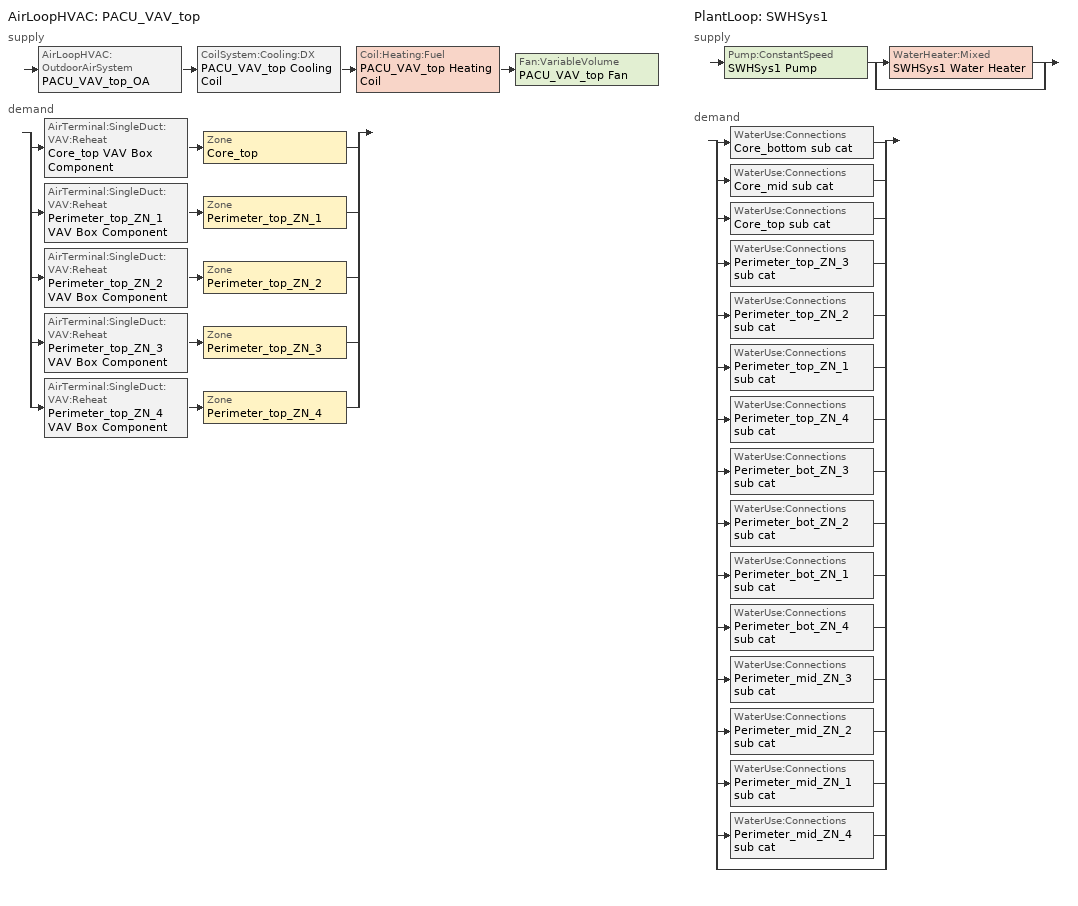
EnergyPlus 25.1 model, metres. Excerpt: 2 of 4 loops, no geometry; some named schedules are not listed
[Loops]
AirLoopHVAC 'PACU_VAV_top'
 supply: AirLoopHVAC:OutdoorAirSystem 'PACU_VAV_top_OA' > CoilSystem:Cooling:DX 'PACU_VAV_top Cooling Coil' > Coil:Heating:Fuel 'PACU_VAV_top Heating Coil' > Fan:VariableVolume 'PACU_VAV_top Fan'
 demand: split
  | AirTerminal:SingleDuct:VAV:Reheat 'Core_top VAV Box Component' > Zone 'Core_top'
  | AirTerminal:SingleDuct:VAV:Reheat 'Perimeter_top_ZN_1 VAV Box Component' > Zone 'Perimeter_top_ZN_1'
  | AirTerminal:SingleDuct:VAV:Reheat 'Perimeter_top_ZN_2 VAV Box Component' > Zone 'Perimeter_top_ZN_2'
  | AirTerminal:SingleDuct:VAV:Reheat 'Perimeter_top_ZN_3 VAV Box Component' > Zone 'Perimeter_top_ZN_3'
  | AirTerminal:SingleDuct:VAV:Reheat 'Perimeter_top_ZN_4 VAV Box Component' > Zone 'Perimeter_top_ZN_4'
PlantLoop 'SWHSys1'
 supply: Pump:ConstantSpeed 'SWHSys1 Pump' > split
  | WaterHeater:Mixed 'SWHSys1 Water Heater'
  | bypass
 demand: split
  | WaterUse:Connections 'Core_bottom sub cat'
  | WaterUse:Connections 'Core_mid sub cat'
  | WaterUse:Connections 'Core_top sub cat'
  | WaterUse:Connections 'Perimeter_top_ZN_3 sub cat'
  | WaterUse:Connections 'Perimeter_top_ZN_2 sub cat'
  | WaterUse:Connections 'Perimeter_top_ZN_1 sub cat'
  | WaterUse:Connections 'Perimeter_top_ZN_4 sub cat'
  | WaterUse:Connections 'Perimeter_bot_ZN_3 sub cat'
  | WaterUse:Connections 'Perimeter_bot_ZN_2 sub cat'
  | WaterUse:Connections 'Perimeter_bot_ZN_1 sub cat'
  | WaterUse:Connections 'Perimeter_bot_ZN_4 sub cat'
  | WaterUse:Connections 'Perimeter_mid_ZN_3 sub cat'
  | WaterUse:Connections 'Perimeter_mid_ZN_2 sub cat'
  | WaterUse:Connections 'Perimeter_mid_ZN_1 sub cat'
  | WaterUse:Connections 'Perimeter_mid_ZN_4 sub cat'
  | bypass
[DesignSpecification:ZoneAirDistribution] Zone Air Distribution Effectiveness in Cooling Mode=1; Zone Air Distribution Effectiveness in Heating Mode=1
Name | Minimum Zone Ventilation Efficiency
VAV_Zone_AirDistribution | 0.6
CM DSZAD Building
[Sizing:System]
PACU_VAV_top: Type of Load to Size On=Sensible; Design Outdoor Air Flow Rate {m3/s}=1.19517; Central Heating Maximum System Air Flow Ratio=0.3; Preheat Design Temperature {C}=7; Preheat Design Humidity Ratio {kgWater/kgDryAir}=0.008; Precool Design Temperature {C}=12.8; Precool Design Humidity Ratio {kgWater/kgDryAir}=0.008; Central Cooling Design Supply Air Temperature {C}=12.8; Central Heating Design Supply Air Temperature {C}=12.8; Type of Zone Sum to Use=Coincident; 100% Outdoor Air in Cooling=No; 100% Outdoor Air in Heating=No; Central Cooling Design Supply Air Humidity Ratio {kgWater/kgDryAir}=0.0085; Central Heating Design Supply Air Humidity Ratio {kgWater/kgDryAir}=0.008; Cooling Supply Air Flow Rate Method=DesignDay; Cooling Supply Air Flow Rate {m3/s}=0; Heating Supply Air Flow Rate Method=DesignDay; Heating Supply Air Flow Rate {m3/s}=0; System Outdoor Air Method=ZoneSum
[AirLoopHVAC]
PACU_VAV_top: Design Supply Air Flow Rate {m3/s}=AUTOSIZE
[SetpointManager:Warmest]
PACU_VAV_top Supply Air Temperature Manager: Control Variable=Temperature; HVAC Air Loop=PACU_VAV_top; Minimum Setpoint Temperature {C}=12.8; Maximum Setpoint Temperature {C}=15.6; Strategy=MaximumTemperature; Setpoint Node or NodeList=PACU_VAV_top Supply Equipment Outlet Node
[SetpointManager:MixedAir] Control Variable=Temperature
Name | Setpoint Node or NodeList
PACU_VAV_top_CoolC SAT Manager | PACU_VAV_top_CoolC-PACU_VAV_top_HeatCNode
PACU_VAV_top_HeatC MixedAir Manager | PACU_VAV_top_HeatC-PACU_VAV_top FanNode
PACU_VAV_top_OAMixed Air Temp Manager | PACU_VAV_top_OA-PACU_VAV_top_CoolCNode
[Controller:OutdoorAir]
PACU_VAV_top_OA_Controller: Minimum Outdoor Air Flow Rate {m3/s}=0; Maximum Outdoor Air Flow Rate {m3/s}=AUTOSIZE; Economizer Control Type=DifferentialDryBulb; Economizer Control Action Type=ModulateFlow; Lockout Type=LockoutWithHeating; Minimum Limit Type=FixedMinimum; Minimum Outdoor Air Schedule=MinOA_MotorizedDamper_Sched; Mechanical Ventilation Controller=PACU_VAV_top_DCV
[CoilSystem:Cooling:DX]
PACU_VAV_top Cooling Coil: Availability Schedule=Always_On; Cooling Coil=PACU_VAV_top Cooling Coil
[Fan:VariableVolume]
PACU_VAV_top Fan: Availability Schedule=HVACOperationSchd; Fan Total Efficiency=0.6045; Pressure Rise {Pa}=1314.72; Maximum Flow Rate {m3/s}=AUTOSIZE; Fan Power Minimum Flow Rate Input Method=Fraction; Fan Power Minimum Flow Fraction=0.25; Motor Efficiency=0.93; Motor In Airstream Fraction=1; Fan Power Coefficient 1=0.0408; Fan Power Coefficient 2=0.088; Fan Power Coefficient 3=-0.0729; Fan Power Coefficient 4=0.9437; Fan Power Coefficient 5=0
[Controller:MechanicalVentilation]
PACU_VAV_top_DCV: Availability Schedule=MinOA_MotorizedDamper_Sched; Demand Controlled Ventilation=Yes; System Outdoor Air Method=Standard62.1VentilationRateProcedure; Zone or ZoneList 1=Core_top; Design Specification Outdoor Air Object Name 1=SZ DSOA Core_top; Design Specification Zone Air Distribution Object Name 1=CM DSZAD Building; Zone or ZoneList 2=Perimeter_top_ZN_1; Design Specification Outdoor Air Object Name 2=SZ DSOA Perimeter_top_ZN_1; Design Specification Zone Air Distribution Object Name 2=CM DSZAD Building; Zone or ZoneList 3=Perimeter_top_ZN_2; Design Specification Outdoor Air Object Name 3=SZ DSOA Perimeter_top_ZN_2; Design Specification Zone Air Distribution Object Name 3=CM DSZAD Building; Zone or ZoneList 4=Perimeter_top_ZN_3; Design Specification Outdoor Air Object Name 4=SZ DSOA Perimeter_top_ZN_3; Design Specification Zone Air Distribution Object Name 4=CM DSZAD Building; Zone or ZoneList 5=Perimeter_top_ZN_4; Design Specification Outdoor Air Object Name 5=SZ DSOA Perimeter_top_ZN_4; Design Specification Zone Air Distribution Object Name 5=CM DSZAD Building
[Coil:Cooling:DX:TwoSpeed]
PACU_VAV_top Cooling Coil: Availability Schedule=Always_On; High Speed Gross Rated Total Cooling Capacity {W}=AUTOSIZE; High Speed Rated Sensible Heat Ratio=AUTOSIZE; High Speed Gross Rated Cooling COP {W/W}=3.56925; High Speed Rated Air Flow Rate {m3/s}=AUTOSIZE; Total Cooling Capacity Function of Temperature Curve=LgDXalt_CapFT; Total Cooling Capacity Function of Flow Fraction Curve=LgDXalt_CapFF; Energy Input Ratio Function of Temperature Curve=LgDXalt_EIRFT; Energy Input Ratio Function of Flow Fraction Curve=LgDXalt_EIRFF; Part Load Fraction Correlation Curve=LgDXalt_PLR; Low Speed Gross Rated Total Cooling Capacity {W}=AUTOSIZE; Low Speed Gross Rated Sensible Heat Ratio=AUTOSIZE; Low Speed Gross Rated Cooling COP {W/W}=3.56925; Low Speed Rated Air Flow Rate {m3/s}=AUTOSIZE; Low Speed Total Cooling Capacity Function of Temperature Curve=LgDXalt_CapFT; Low Speed Energy Input Ratio Function of Temperature Curve=LgDXalt_EIRFT
[Coil:Heating:Fuel]
PACU_VAV_top Heating Coil: Availability Schedule=Always_On; Fuel Type=NaturalGas; Burner Efficiency=0.8; Nominal Capacity {W}=AUTOSIZE; On Cycle Parasitic Electric Load {W}=0; Off Cycle Parasitic Fuel Load {W}=0
[Sizing:Zone] Zone Cooling Design Supply Air Temperature Input Method=SupplyAirTemperature; Zone Cooling Design Supply Air Temperature {C}=12.8; Zone Heating Design Supply Air Temperature Input Method=SupplyAirTemperature; Zone Heating Design Supply Air Temperature {C}=40; Zone Cooling Design Supply Air Humidity Ratio {kgWater/kgDryAir}=0.0085; Zone Heating Design Supply Air Humidity Ratio {kgWater/kgDryAir}=0.008; Cooling Design Air Flow Method=DesignDay; Cooling Design Air Flow Rate {m3/s}=0; Cooling Minimum Air Flow Fraction=0; Heating Design Air Flow Method=DesignDay; Heating Design Air Flow Rate {m3/s}=0; Design Specification Zone Air Distribution Object=VAV_Zone_AirDistribution; Zone Load Sizing Method=Sensible Load Only No Latent Load; Zone Latent Cooling Design Supply Air Humidity Ratio Input Method=HumidityRatioDifference; Zone Cooling Design Supply Air Humidity Ratio Difference {kgWater/kgDryAir}=0.005; Zone Latent Heating Design Supply Air Humidity Ratio Input Method=HumidityRatioDifference; Zone Humidification Design Supply Air Humidity Ratio Difference {kgWater/kgDryAir}=0.005
Name | Design Specification Outdoor Air Object
Core_top | SZ DSOA Core_top
Perimeter_top_ZN_1 | SZ DSOA Perimeter_top_ZN_1
Perimeter_top_ZN_2 | SZ DSOA Perimeter_top_ZN_2
Perimeter_top_ZN_3 | SZ DSOA Perimeter_top_ZN_3
Perimeter_top_ZN_4 | SZ DSOA Perimeter_top_ZN_4
[DesignSpecification:OutdoorAir] Outdoor Air Method=Flow/Area; Outdoor Air Flow per Zone Floor Area {m3/s-m2}=0.0004318
SZ DSOA Core_top; SZ DSOA Perimeter_top_ZN_1; SZ DSOA Perimeter_top_ZN_2; SZ DSOA Perimeter_top_ZN_3; SZ DSOA Perimeter_top_ZN_4
[ZoneControl:Thermostat] Control Type Schedule=Dual Zone Control Type Sched
Name | Zone or ZoneList | Control 1
Core_top Thermostat | Core_top | Core_top Dual SP Control
Perimeter_top_ZN_1 Thermostat | Perimeter_top_ZN_1 | Perimeter_top_ZN_1 Dual SP Control
Perimeter_top_ZN_2 Thermostat | Perimeter_top_ZN_2 | Perimeter_top_ZN_2 Dual SP Control
Perimeter_top_ZN_3 Thermostat | Perimeter_top_ZN_3 | Perimeter_top_ZN_3 Dual SP Control
Perimeter_top_ZN_4 Thermostat | Perimeter_top_ZN_4 | Perimeter_top_ZN_4 Dual SP Control
[ThermostatSetpoint:DualSetpoint] Heating Setpoint Temperature Schedule=HTGSETP_SCH; Cooling Setpoint Temperature Schedule=CLGSETP_SCH
Core_top Dual SP Control; Perimeter_top_ZN_1 Dual SP Control; Perimeter_top_ZN_2 Dual SP Control; Perimeter_top_ZN_3 Dual SP Control; Perimeter_top_ZN_4 Dual SP Control
[Coil:Heating:Electric] Availability Schedule=Always_On; Efficiency=1; Nominal Capacity {W}=autosize
Core_top VAV Box Reheat Coil; Perimeter_top_ZN_1 VAV Box Reheat Coil; Perimeter_top_ZN_2 VAV Box Reheat Coil; Perimeter_top_ZN_3 VAV Box Reheat Coil; Perimeter_top_ZN_4 VAV Box Reheat Coil
[Zone equipment]
Core_top: Core_top VAV Box Component
Perimeter_top_ZN_1: Perimeter_top_ZN_1 VAV Box Component
Perimeter_top_ZN_2: Perimeter_top_ZN_2 VAV Box Component
Perimeter_top_ZN_3: Perimeter_top_ZN_3 VAV Box Component
Perimeter_top_ZN_4: Perimeter_top_ZN_4 VAV Box Component
[AirTerminal:SingleDuct:VAV:Reheat] Availability Schedule=Always_On; Maximum Air Flow Rate {m3/s}=AUTOSIZE; Zone Minimum Air Flow Input Method=Constant; Maximum Hot Water or Steam Flow Rate {m3/s}=AUTOSIZE; Minimum Hot Water or Steam Flow Rate {m3/s}=0; Convergence Tolerance=0.001; Damper Heating Action=ReverseWithLimits; Maximum Flow Fraction During Reheat=0.5; Maximum Reheat Air Temperature {C}=40
Name | Constant Minimum Air Flow Fraction | Reheat Coil
Core_top VAV Box Component | 0.315 | Core_top VAV Box Reheat Coil
Perimeter_top_ZN_1 VAV Box Component | 0.2 | Perimeter_top_ZN_1 VAV Box Reheat Coil
Perimeter_top_ZN_2 VAV Box Component | 0.2 | Perimeter_top_ZN_2 VAV Box Reheat Coil
Perimeter_top_ZN_3 VAV Box Component | 0.211 | Perimeter_top_ZN_3 VAV Box Reheat Coil
Perimeter_top_ZN_4 VAV Box Component | 0.2 | Perimeter_top_ZN_4 VAV Box Reheat Coil
[WaterHeater:Mixed]
SWHSys1 Water Heater: Tank Volume {m3}=0.378541; Setpoint Temperature Schedule=SHWSys1 Water Heater Setpoint Temperature Schedule; Deadband Temperature Difference {deltaC}=2; Maximum Temperature Limit {C}=82.2222; Heater Control Type=Cycle; Heater Maximum Capacity {W}=29307.11; Heater Fuel Type=NATURALGAS; Heater Thermal Efficiency=0.80804; Off Cycle Parasitic Fuel Consumption Rate {W}=1156; Off Cycle Parasitic Fuel Type=NATURALGAS; Off Cycle Parasitic Heat Fraction to Tank=0; On Cycle Parasitic Fuel Consumption Rate {W}=1156; On Cycle Parasitic Fuel Type=NATURALGAS; Ambient Temperature Indicator=zone; Ambient Temperature Zone=CORE_BOTTOM; Off Cycle Loss Coefficient to Ambient Temperature {W/K}=7.56156; On Cycle Loss Coefficient to Ambient Temperature {W/K}=7.56156; Use Side Effectiveness=1; Source Side Effectiveness=1; Use Side Design Flow Rate {m3/s}=AUTOSIZE; Source Side Design Flow Rate {m3/s}=AUTOSIZE; Indirect Water Heating Recovery Time {hr}=1.5
[Sizing:Plant]
SWHSys1: Loop Type=Heating; Design Loop Exit Temperature {C}=60; Loop Design Temperature Difference {deltaC}=5
[PlantLoop]
SWHSys1: Fluid Type=WATER; Plant Equipment Operation Scheme=SWHSys1 Loop Operation Scheme List; Maximum Loop Temperature {C}=60; Minimum Loop Temperature {C}=10; Maximum Loop Flow Rate {m3/s}=AUTOSIZE; Minimum Loop Flow Rate {m3/s}=0; Plant Loop Volume {m3}=AUTOSIZE; Load Distribution Scheme=Optimal
[Pump:ConstantSpeed]
SWHSys1 Pump: Design Flow Rate {m3/s}=autosize; Design Pump Head {Pa}=3168.446; Design Power Consumption {W}=AUTOSIZE; Motor Efficiency=0.3; Fraction of Motor Inefficiencies to Fluid Stream=0; Pump Control Type=Intermittent
[PlantEquipmentList]
SWHSys1 Equipment List: SWHSys1 Water Heater
[PlantEquipmentOperation:HeatingLoad]
SWHSys1 Operation Scheme: Load Range 1 Lower Limit {W}=0; Load Range 1 Upper Limit {W}=1000000000000000; Range 1 Equipment List=SWHSys1 Equipment List
[PlantEquipmentOperationSchemes]
SWHSys1 Loop Operation Scheme List: Control Scheme 1=SWHSys1 Operation Scheme; Control Scheme 1 Schedule=PlantOnSched
[SetpointManager:Scheduled]
SWHSys1 Loop Setpoint Manager: Control Variable=Temperature; Schedule=SHWSys1-Loop-Temp-Schedule; Setpoint Node or NodeList=SWHSys1 Supply Outlet Node
[WaterUse:Equipment] Peak Flow Rate {m3/s}=3.57511e-06; Flow Rate Fraction Schedule=BLDG_SWH_SCH
Name | Target Temperature Schedule | Hot Water Supply Temperature Schedule | Zone | Sensible Fraction Schedule | Latent Fraction Schedule
Core_bottom sub cat | Core_bottom sub cat Temp Sched | Core_bottom sub catHot Supply Temp Sched | Core_bottom | Core_bottom sub cat Sensible fract sched | Core_bottom sub cat Latent fract sched
Core_mid sub cat | Core_mid sub cat Temp Sched | Core_mid sub catHot Supply Temp Sched | Core_mid | Core_mid sub cat Sensible fract sched | Core_mid sub cat Latent fract sched
Core_top sub cat | Core_top sub cat Temp Sched | Core_top sub catHot Supply Temp Sched | Core_top | Core_top sub cat Sensible fract sched | Core_top sub cat Latent fract sched
Perimeter_top_ZN_3 sub cat | Perimeter_top_ZN_3 sub cat Temp Sched | Perimeter_top_ZN_3 sub catHot Supply Temp Sched | Perimeter_top_ZN_3 | Perimeter_top_ZN_3 sub cat Sensible fract sched | Perimeter_top_ZN_3 sub cat Latent fract sched
Perimeter_top_ZN_2 sub cat | Perimeter_top_ZN_2 sub cat Temp Sched | Perimeter_top_ZN_2 sub catHot Supply Temp Sched | Perimeter_top_ZN_2 | Perimeter_top_ZN_2 sub cat Sensible fract sched | Perimeter_top_ZN_2 sub cat Latent fract sched
Perimeter_top_ZN_1 sub cat | Perimeter_top_ZN_1 sub cat Temp Sched | Perimeter_top_ZN_1 sub catHot Supply Temp Sched | Perimeter_top_ZN_1 | Perimeter_top_ZN_1 sub cat Sensible fract sched | Perimeter_top_ZN_1 sub cat Latent fract sched
Perimeter_top_ZN_4 sub cat | Perimeter_top_ZN_4 sub cat Temp Sched | Perimeter_top_ZN_4 sub catHot Supply Temp Sched | Perimeter_top_ZN_4 | Perimeter_top_ZN_4 sub cat Sensible fract sched | Perimeter_top_ZN_4 sub cat Latent fract sched
Perimeter_bot_ZN_3 sub cat | Perimeter_bot_ZN_3 sub cat Temp Sched | Perimeter_bot_ZN_3 sub catHot Supply Temp Sched | Perimeter_bot_ZN_3 | Perimeter_bot_ZN_3 sub cat Sensible fract sched | Perimeter_bot_ZN_3 sub cat Latent fract sched
Perimeter_bot_ZN_2 sub cat | Perimeter_bot_ZN_2 sub cat Temp Sched | Perimeter_bot_ZN_2 sub catHot Supply Temp Sched | Perimeter_bot_ZN_2 | Perimeter_bot_ZN_2 sub cat Sensible fract sched | Perimeter_bot_ZN_2 sub cat Latent fract sched
Perimeter_bot_ZN_1 sub cat | Perimeter_bot_ZN_1 sub cat Temp Sched | Perimeter_bot_ZN_1 sub catHot Supply Temp Sched | Perimeter_bot_ZN_1 | Perimeter_bot_ZN_1 sub cat Sensible fract sched | Perimeter_bot_ZN_1 sub cat Latent fract sched
Perimeter_bot_ZN_4 sub cat | Perimeter_bot_ZN_4 sub cat Temp Sched | Perimeter_bot_ZN_4 sub catHot Supply Temp Sched | Perimeter_bot_ZN_4 | Perimeter_bot_ZN_4 sub cat Sensible fract sched | Perimeter_bot_ZN_4 sub cat Latent fract sched
Perimeter_mid_ZN_3 sub cat | Perimeter_mid_ZN_3 sub cat Temp Sched | Perimeter_mid_ZN_3 sub catHot Supply Temp Sched | Perimeter_mid_ZN_3 | Perimeter_mid_ZN_3 sub cat Sensible fract sched | Perimeter_mid_ZN_3 sub cat Latent fract sched
Perimeter_mid_ZN_2 sub cat | Perimeter_mid_ZN_2 sub cat Temp Sched | Perimeter_mid_ZN_2 sub catHot Supply Temp Sched | Perimeter_mid_ZN_2 | Perimeter_mid_ZN_2 sub cat Sensible fract sched | Perimeter_mid_ZN_2 sub cat Latent fract sched
Perimeter_mid_ZN_1 sub cat | Perimeter_mid_ZN_1 sub cat Temp Sched | Perimeter_mid_ZN_1 sub catHot Supply Temp Sched | Perimeter_mid_ZN_1 | Perimeter_mid_ZN_1 sub cat Sensible fract sched | Perimeter_mid_ZN_1 sub cat Latent fract sched
Perimeter_mid_ZN_4 sub cat | Perimeter_mid_ZN_4 sub cat Temp Sched | Perimeter_mid_ZN_4 sub catHot Supply Temp Sched | Perimeter_mid_ZN_4 | Perimeter_mid_ZN_4 sub cat Sensible fract sched | Perimeter_mid_ZN_4 sub cat Latent fract sched
[WaterUse:Connections]
Name | Water Use Equipment 1
Core_bottom sub cat | Core_bottom sub cat
Core_mid sub cat | Core_mid sub cat
Core_top sub cat | Core_top sub cat
Perimeter_top_ZN_3 sub cat | Perimeter_top_ZN_3 sub cat
Perimeter_top_ZN_2 sub cat | Perimeter_top_ZN_2 sub cat
Perimeter_top_ZN_1 sub cat | Perimeter_top_ZN_1 sub cat
Perimeter_top_ZN_4 sub cat | Perimeter_top_ZN_4 sub cat
Perimeter_bot_ZN_3 sub cat | Perimeter_bot_ZN_3 sub cat
Perimeter_bot_ZN_2 sub cat | Perimeter_bot_ZN_2 sub cat
Perimeter_bot_ZN_1 sub cat | Perimeter_bot_ZN_1 sub cat
Perimeter_bot_ZN_4 sub cat | Perimeter_bot_ZN_4 sub cat
Perimeter_mid_ZN_3 sub cat | Perimeter_mid_ZN_3 sub cat
Perimeter_mid_ZN_2 sub cat | Perimeter_mid_ZN_2 sub cat
Perimeter_mid_ZN_1 sub cat | Perimeter_mid_ZN_1 sub cat
Perimeter_mid_ZN_4 sub cat | Perimeter_mid_ZN_4 sub cat
[Schedule:Compact]
ALWAYS_ON; PlantOnSched: Through: 12/31, For: AllDays, Until: 24:00, 1
HVACOperationSchd: Through: 12/31, For: Weekdays SummerDesignDay, Until: 06:00, 0, Until: 22:00, 1, Until: 24:00, 0, For: Saturday WinterDesignDay, Until: 06:00, 0, Until: 18:00, 1, Until: 24:00, 0, For:Sunday Holidays AllOtherDays, Until: 24:00, 0
BLDG_SWH_SCH: Through: 12/31, For: Weekdays SummerDesignDay, Until: 05:00, 0, Until: 06:00, 0, Until: 07:00, 0.07, Until: 08:00, 0.19, Until: 09:00, 0.35, Until: 10:00, 0.38, Until: 11:00, 0.39, Until: 12:00, 0.47, Until: 13:00, 0.57, Until: 14:00, 0.54, Until: 15:00, 0.34, Until: 16:00, 0.33, Until: 17:00, 0.44, Until: 18:00, 0.26, Until: 19:00, 0.21, Until: 20:00, 0.15, Until: 21:00, 0.17, Until: 22:00, 0.08, Until: 24:00, 0.05, For: Saturday WinterDesignDay, Until: 05:00, 0, Until: 06:00, 0, Until: 07:00, 0.07, Until: 08:00, 0.11, Until: 09:00, 0.15, Until: 10:00, 0.21, Until: 11:00, 0.19, Until: 12:00, 0.23, Until: 13:00, 0.2, Until: 14:00, 0.19, Until: 15:00, 0.15, Until: 16:00, 0.13, Until: 17:00, 0.14, Until: 19:00, 0.07, Until: 22:00, 0, Until: 24:00, 0, For:Sunday Holidays AllOtherDays, Until: 05:00, 0, Until: 06:00, 0, Until: 11:00, 0.04, Until: 13:00, 0.06, Until: 14:00, 0.09, Until: 15:00, 0.06, Until: 18:00, 0.04, Until: 22:00, 0, Until: 24:00, 0
MinOA_MotorizedDamper_Sched: Through: 12/31, For: Weekdays SummerDesignDay, Until: 07:00, 0, Until: 22:00, 1, Until: 24:00, 0, For: Saturday WinterDesignDay, Until: 07:00, 0, Until: 18:00, 1, Until: 24:00, 0, For:Sunday Holidays AllOtherDays, Until: 24:00, 0
Dual Zone Control Type Sched: Through: 12/31, For: AllDays, Until: 24:00, 4
Core_bottom sub cat Latent fract sched; Core_mid sub cat Latent fract sched; Core_top sub cat Latent fract sched; Perimeter_top_ZN_3 sub cat Latent fract sched; Perimeter_top_ZN_2 sub cat Latent fract sched; Perimeter_top_ZN_1 sub cat Latent fract sched; Perimeter_top_ZN_4 sub cat Latent fract sched; Perimeter_bot_ZN_3 sub cat Latent fract sched; Perimeter_bot_ZN_2 sub cat Latent fract sched; Perimeter_bot_ZN_1 sub cat Latent fract sched; Perimeter_bot_ZN_4 sub cat Latent fract sched; Perimeter_mid_ZN_3 sub cat Latent fract sched; Perimeter_mid_ZN_2 sub cat Latent fract sched: Through: 12/31, For: AllDays, Until: 24:00, 0.05
Core_bottom sub cat Sensible fract sched; Core_mid sub cat Sensible fract sched; Core_top sub cat Sensible fract sched; Perimeter_top_ZN_3 sub cat Sensible fract sched; Perimeter_top_ZN_2 sub cat Sensible fract sched; Perimeter_top_ZN_1 sub cat Sensible fract sched; Perimeter_top_ZN_4 sub cat Sensible fract sched; Perimeter_bot_ZN_3 sub cat Sensible fract sched; Perimeter_bot_ZN_2 sub cat Sensible fract sched; Perimeter_bot_ZN_1 sub cat Sensible fract sched; Perimeter_bot_ZN_4 sub cat Sensible fract sched; Perimeter_mid_ZN_3 sub cat Sensible fract sched; Perimeter_mid_ZN_2 sub cat Sensible fract sched: Through: 12/31, For: AllDays, Until: 24:00, 0.2
Core_bottom sub cat Temp Sched; Core_mid sub cat Temp Sched; Core_top sub cat Temp Sched; Perimeter_top_ZN_3 sub cat Temp Sched; Perimeter_top_ZN_2 sub cat Temp Sched; Perimeter_top_ZN_1 sub cat Temp Sched; Perimeter_top_ZN_4 sub cat Temp Sched; Perimeter_bot_ZN_3 sub cat Temp Sched; Perimeter_bot_ZN_2 sub cat Temp Sched; Perimeter_bot_ZN_1 sub cat Temp Sched; Perimeter_bot_ZN_4 sub cat Temp Sched; Perimeter_mid_ZN_3 sub cat Temp Sched; Perimeter_mid_ZN_2 sub cat Temp Sched; Perimeter_mid_ZN_1 sub cat Temp Sched; SHWSys1-Loop-Temp-Schedule; SHWSys1 Water Heater Setpoint Temperature Schedule: Through: 12/31, For: AllDays, Until: 24:00, 60
Core_bottom sub catHot Supply Temp Sched; Core_mid sub catHot Supply Temp Sched; Core_top sub catHot Supply Temp Sched; Perimeter_top_ZN_3 sub catHot Supply Temp Sched; Perimeter_top_ZN_2 sub catHot Supply Temp Sched; Perimeter_top_ZN_1 sub catHot Supply Temp Sched; Perimeter_top_ZN_4 sub catHot Supply Temp Sched; Perimeter_bot_ZN_3 sub catHot Supply Temp Sched; Perimeter_bot_ZN_2 sub catHot Supply Temp Sched; Perimeter_bot_ZN_1 sub catHot Supply Temp Sched; Perimeter_bot_ZN_4 sub catHot Supply Temp Sched; Perimeter_mid_ZN_3 sub catHot Supply Temp Sched; Perimeter_mid_ZN_2 sub catHot Supply Temp Sched; Perimeter_mid_ZN_1 sub catHot Supply Temp Sched: Through: 12/31, For: AllDays, Until: 24:00, 55
[Curve:Quadratic]
Name | Coefficient1 Constant | Coefficient2 x | Coefficient3 x**2 | Minimum Value of x | Maximum Value of x
LgDXalt_CapFF | 0.718954 | 0.435436 | -0.154193 | 0.75 | 1.25
LgDXalt_EIRFF | 1.19525 | -0.306138 | 0.110973 | 0.75 | 1.25
LgDXalt_PLR | 0.771 | 0.229 | 0 | 0 | 1
[Curve:Biquadratic] Minimum Value of x=16.5556; Maximum Value of x=22.1111; Minimum Value of y=23.7778; Maximum Value of y=47.66
Name | Coefficient1 Constant | Coefficient2 x | Coefficient3 x**2 | Coefficient4 y | Coefficient5 y**2 | Coefficient6 x*y
LgDXalt_CapFT | 1.39072 | -0.0529058 | 0.0018423 | 0.00058267 | -0.000186814 | 0.000265159
LgDXalt_EIRFT | -0.536161 | 0.105138 | -0.00172659 | 0.0149848 | 0.000659948 | -0.0017385
